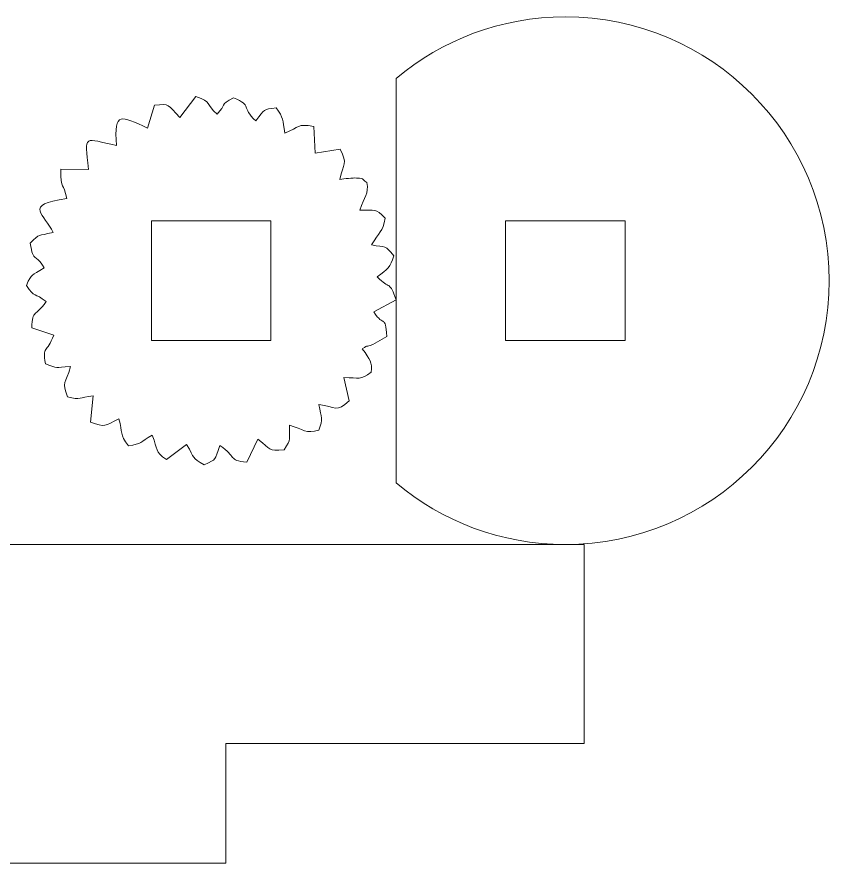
# Model space of a CAD drawing. Header units: millimetres. Extents: x -237 to 237, y -201 to 201.
# Drawn here: x -85.49 to -44.71, y -200.77 to -158.28 of the extents above; entities that cross this region are included whole.
import ezdxf

# ---------------------------------------------------------------- set-up
doc = ezdxf.new("R2010")
doc.units = ezdxf.units.MM
doc.header["$MEASUREMENT"] = 0
doc.layers.add('Layer 1', color=7, linetype='Continuous')

msp = doc.modelspace()

# ---------------------------------------------------------------- linework, layer by layer
at = {"layer": 'Layer 1', "color": 240, "lineweight": 9}
for points in [[(-78.7317, -174.5281), (-72.7317, -174.5281), (-72.7317, -168.5281), (-78.7317, -168.5281), (-78.7317, -174.5281)], [(-60.9547, -174.5281), (-54.9547, -174.5281), (-54.9547, -168.5281), (-60.9547, -168.5281), (-60.9547, -174.5281)]]:
    msp.add_lwpolyline(points, close=True, dxfattribs=at)
for points, knots in [([(-57.9547, -158.2823), (-50.6393, -158.2823), (-44.7089, -164.2127), (-44.7089, -171.5281), (-44.7089, -171.5281), (-44.7089, -178.8435), (-50.6393, -184.7739), (-57.9547, -184.7739), (-57.9547, -184.7739), (-61.1902, -184.7739), (-64.1543, -183.6132), (-66.4546, -181.6863), (-66.4546, -181.6863), (-66.4546, -181.6863), (-66.4546, -161.3699), (-66.4546, -161.3699), (-66.4546, -161.3699), (-64.1543, -159.443), (-61.1902, -158.2823), (-57.9547, -158.2823)], [0, 0, 0, 0, 0.1666667, 0.1666667, 0.1666667, 0.1666667, 0.3333333, 0.3333333, 0.3333333, 0.3333333, 0.5, 0.5, 0.5, 0.5, 0.6666667, 0.6666667, 0.6666667, 0.6666667, 1, 1, 1, 1]), ([(-77.3021, -163.3276), (-77.9528, -162.6813), (-77.7938, -162.6395), (-78.5803, -162.71), (-78.5803, -162.71), (-78.5803, -162.71), (-78.9342, -163.8671), (-78.9342, -163.8671), (-78.9342, -163.8671), (-80.2784, -163.2545), (-80.6162, -162.9797), (-80.4906, -164.7425), (-80.4906, -164.7425), (-82.1275, -164.4012), (-82.1099, -164.1061), (-81.8945, -165.9363), (-81.8945, -165.9363), (-81.8945, -165.9363), (-83.2846, -165.9273), (-83.2846, -165.9273), (-83.2846, -165.9273), (-83.3151, -167.0341), (-83.1328, -166.5508), (-82.9873, -167.4066), (-82.9873, -167.4066), (-85.2476, -167.7032), (-84.0693, -168.2235), (-83.6742, -169.1021), (-83.6742, -169.1021), (-84.4667, -169.307), (-84.3037, -169.1264), (-84.8324, -169.6429), (-84.8324, -169.6429), (-84.644, -170.6785), (-84.5444, -170.1201), (-84.128, -170.8777), (-84.128, -170.8777), (-84.7911, -171.341), (-84.7301, -171.1109), (-85.0088, -171.7643), (-85.0088, -171.7643), (-84.597, -172.4156), (-84.6055, -172.096), (-84.0213, -172.5809), (-84.0213, -172.5809), (-84.6009, -173.4141), (-84.6861, -172.9026), (-84.7466, -173.9029), (-84.7466, -173.9029), (-84.7466, -173.9029), (-83.6437, -174.2581), (-83.6437, -174.2581), (-83.6437, -174.2581), (-83.9907, -175.2101), (-84.2198, -174.7681), (-84.0576, -175.6984), (-84.0576, -175.6984), (-83.388, -175.9737), (-83.6098, -175.8859), (-82.8018, -175.8412), (-82.8018, -175.8412), (-83.0292, -176.7307), (-83.2695, -176.5894), (-82.9434, -177.3578), (-82.9434, -177.3578), (-82.2694, -177.5506), (-82.3888, -177.3796), (-81.6578, -177.3174), (-81.6578, -177.3174), (-81.6578, -177.3174), (-81.7896, -178.632), (-81.7896, -178.632), (-81.7896, -178.632), (-81.0464, -178.9061), (-81.1104, -178.8267), (-80.3665, -178.4625), (-80.3665, -178.4625), (-80.1626, -179.1929), (-80.354, -179.2087), (-79.895, -179.8238), (-79.895, -179.8238), (-79.1994, -179.713), (-79.3165, -179.6431), (-78.7051, -179.2853), (-78.7051, -179.2853), (-78.3796, -180.0481), (-78.5995, -180.0734), (-77.9859, -180.5141), (-77.9859, -180.5141), (-77.9859, -180.5141), (-76.9691, -179.7599), (-76.9691, -179.7599), (-76.9691, -179.7599), (-76.5264, -180.4825), (-76.7356, -180.3945), (-76.08, -180.7758), (-76.08, -180.7758), (-75.4233, -180.4548), (-75.5804, -180.5915), (-75.2995, -179.7978), (-75.2995, -179.7978), (-74.4308, -180.3803), (-74.9228, -180.5476), (-73.939, -180.6379), (-73.939, -180.6379), (-73.939, -180.6379), (-73.3899, -179.4873), (-73.3899, -179.4873), (-73.3899, -179.4873), (-72.6619, -180.0431), (-72.9472, -180.0622), (-72.0623, -180.018), (-72.0623, -180.018), (-71.6991, -179.4282), (-71.8269, -179.5336), (-71.8015, -178.7874), (-71.8015, -178.7874), (-71.1163, -178.9859), (-70.9719, -179.2345), (-70.3342, -179.0318), (-70.3342, -179.0318), (-70.0886, -178.4263), (-70.214, -178.4556), (-70.3252, -177.7391), (-70.3252, -177.7391), (-69.4873, -177.879), (-69.4308, -178.1496), (-68.8064, -177.5678), (-68.8064, -177.5678), (-68.8064, -177.5678), (-69.0663, -176.3978), (-69.0663, -176.3978), (-69.0663, -176.3978), (-68.308, -176.3944), (-68.2535, -176.5549), (-67.6993, -176.1184), (-67.6993, -176.1184), (-67.6517, -175.6228), (-67.7342, -175.4949), (-68.1505, -174.9524), (-68.1505, -174.9524), (-67.7833, -174.7166), (-68.0316, -174.889), (-67.6191, -174.7301), (-67.6191, -174.7301), (-67.6191, -174.7301), (-66.9074, -174.3295), (-66.9074, -174.3295), (-66.9074, -174.3295), (-67.0134, -173.1625), (-67.0417, -173.9349), (-67.5713, -173.0888), (-67.5713, -173.0888), (-67.5713, -173.0888), (-66.4546, -172.4888), (-66.4546, -172.4888), (-66.4546, -172.4888), (-66.7686, -171.5281), (-66.7611, -171.9781), (-67.3968, -171.3398), (-67.3968, -171.3398), (-66.8624, -170.9354), (-66.7483, -170.8626), (-66.5574, -170.2792), (-66.5574, -170.2792), (-67.0168, -169.73), (-66.9523, -169.8591), (-67.6842, -169.7337), (-67.6842, -169.7337), (-67.3095, -169.0889), (-67.1133, -169.0898), (-67.0028, -168.382), (-67.0028, -168.382), (-67.5091, -167.867), (-67.4507, -168.0192), (-68.2786, -167.9847), (-68.2786, -167.9847), (-68.0463, -167.2838), (-67.8108, -167.2055), (-67.9163, -166.5909), (-67.9163, -166.5909), (-68.2636, -166.3801), (-67.9326, -166.4245), (-68.4383, -166.3716), (-68.4383, -166.3716), (-68.6145, -166.3532), (-69.0619, -166.4173), (-69.2678, -166.4387), (-69.2678, -166.4387), (-69.0874, -165.6109), (-68.8848, -165.6846), (-69.2571, -164.9292), (-69.2571, -164.9292), (-69.2571, -164.9292), (-70.5082, -165.1185), (-70.5082, -165.1185), (-70.5082, -165.1185), (-70.5082, -165.1185), (-70.5775, -163.7791), (-70.5775, -163.7791), (-70.5775, -163.7791), (-71.4473, -163.6401), (-71.2705, -163.7998), (-72.0351, -164.1219), (-72.0351, -164.1219), (-72.1551, -163.4404), (-72.0915, -163.3547), (-72.471, -162.8481), (-72.471, -162.8481), (-73.1505, -162.9442), (-73.0117, -162.8833), (-73.4909, -163.5058), (-73.4909, -163.5058), (-74.2713, -162.7814), (-73.6289, -162.7606), (-74.6178, -162.3468), (-74.6178, -162.3468), (-75.3313, -162.7076), (-74.9553, -162.6707), (-75.4406, -163.1687), (-75.4406, -163.1687), (-76.0411, -162.6553), (-75.6582, -162.5616), (-76.5011, -162.2804), (-76.5011, -162.2804), (-76.5011, -162.2804), (-77.3021, -163.3276), (-77.3021, -163.3276)], [0, 0, 0, 0, 0.0172414, 0.0172414, 0.0172414, 0.0172414, 0.0344828, 0.0344828, 0.0344828, 0.0344828, 0.0517241, 0.0517241, 0.0517241, 0.0517241, 0.0689655, 0.0689655, 0.0689655, 0.0689655, 0.0862069, 0.0862069, 0.0862069, 0.0862069, 0.1034483, 0.1034483, 0.1034483, 0.1034483, 0.1206897, 0.1206897, 0.1206897, 0.1206897, 0.137931, 0.137931, 0.137931, 0.137931, 0.1551724, 0.1551724, 0.1551724, 0.1551724, 0.1724138, 0.1724138, 0.1724138, 0.1724138, 0.1896552, 0.1896552, 0.1896552, 0.1896552, 0.2068966, 0.2068966, 0.2068966, 0.2068966, 0.2241379, 0.2241379, 0.2241379, 0.2241379, 0.2413793, 0.2413793, 0.2413793, 0.2413793, 0.2586207, 0.2586207, 0.2586207, 0.2586207, 0.2758621, 0.2758621, 0.2758621, 0.2758621, 0.2931034, 0.2931034, 0.2931034, 0.2931034, 0.3103448, 0.3103448, 0.3103448, 0.3103448, 0.3275862, 0.3275862, 0.3275862, 0.3275862, 0.3448276, 0.3448276, 0.3448276, 0.3448276, 0.362069, 0.362069, 0.362069, 0.362069, 0.3793103, 0.3793103, 0.3793103, 0.3793103, 0.3965517, 0.3965517, 0.3965517, 0.3965517, 0.4137931, 0.4137931, 0.4137931, 0.4137931, 0.4310345, 0.4310345, 0.4310345, 0.4310345, 0.4482759, 0.4482759, 0.4482759, 0.4482759, 0.4655172, 0.4655172, 0.4655172, 0.4655172, 0.4827586, 0.4827586, 0.4827586, 0.4827586, 0.5, 0.5, 0.5, 0.5, 0.5172414, 0.5172414, 0.5172414, 0.5172414, 0.5344828, 0.5344828, 0.5344828, 0.5344828, 0.5517241, 0.5517241, 0.5517241, 0.5517241, 0.5689655, 0.5689655, 0.5689655, 0.5689655, 0.5862069, 0.5862069, 0.5862069, 0.5862069, 0.6034483, 0.6034483, 0.6034483, 0.6034483, 0.6206897, 0.6206897, 0.6206897, 0.6206897, 0.637931, 0.637931, 0.637931, 0.637931, 0.6551724, 0.6551724, 0.6551724, 0.6551724, 0.6724138, 0.6724138, 0.6724138, 0.6724138, 0.6896552, 0.6896552, 0.6896552, 0.6896552, 0.7068966, 0.7068966, 0.7068966, 0.7068966, 0.7241379, 0.7241379, 0.7241379, 0.7241379, 0.7413793, 0.7413793, 0.7413793, 0.7413793, 0.7586207, 0.7586207, 0.7586207, 0.7586207, 0.7758621, 0.7758621, 0.7758621, 0.7758621, 0.7931034, 0.7931034, 0.7931034, 0.7931034, 0.8103448, 0.8103448, 0.8103448, 0.8103448, 0.8275862, 0.8275862, 0.8275862, 0.8275862, 0.8448276, 0.8448276, 0.8448276, 0.8448276, 0.862069, 0.862069, 0.862069, 0.862069, 0.8793103, 0.8793103, 0.8793103, 0.8793103, 0.8965517, 0.8965517, 0.8965517, 0.8965517, 0.9137931, 0.9137931, 0.9137931, 0.9137931, 0.9310345, 0.9310345, 0.9310345, 0.9310345, 0.9482759, 0.9482759, 0.9482759, 0.9482759, 0.9655172, 0.9655172, 0.9655172, 0.9655172, 1, 1, 1, 1]), ([(-57, -194.7739), (-57, -194.7739), (-75, -194.7739), (-75, -194.7739), (-75, -194.7739), (-75, -194.7739), (-75, -200.7739), (-75, -200.7739), (-75, -200.7739), (-75, -200.7739), (-95, -200.7739), (-95, -200.7739), (-95, -200.7739), (-95, -200.7739), (-95, -194.7739), (-95, -194.7739), (-95, -194.7739), (-95, -194.7739), (-141, -194.7739), (-141, -194.7739), (-141, -194.7739), (-141, -194.7739), (-141, -200.7739), (-141, -200.7739), (-141, -200.7739), (-141, -200.7739), (-161, -200.7739), (-161, -200.7739), (-161, -200.7739), (-161, -200.7739), (-161, -194.7739), (-161, -194.7739), (-161, -194.7739), (-161, -194.7739), (-207, -194.7739), (-207, -194.7739), (-207, -194.7739), (-207, -194.7739), (-207, -200.7739), (-207, -200.7739), (-207, -200.7739), (-207, -200.7739), (-227, -200.7739), (-227, -200.7739), (-227, -200.7739), (-227, -200.7739), (-227, -194.7739), (-227, -194.7739), (-227, -194.7739), (-227, -194.7739), (-237, -194.7739), (-237, -194.7739), (-237, -194.7739), (-237, -194.7739), (-237, -184.7739), (-237, -184.7739), (-237, -184.7739), (-237, -184.7739), (-57, -184.7739), (-57, -184.7739), (-57, -184.7739), (-57, -184.7739), (-57, -194.7739), (-57, -194.7739)], [0, 0, 0, 0, 0.0588235, 0.0588235, 0.0588235, 0.0588235, 0.1176471, 0.1176471, 0.1176471, 0.1176471, 0.1764706, 0.1764706, 0.1764706, 0.1764706, 0.2352941, 0.2352941, 0.2352941, 0.2352941, 0.2941176, 0.2941176, 0.2941176, 0.2941176, 0.3529412, 0.3529412, 0.3529412, 0.3529412, 0.4117647, 0.4117647, 0.4117647, 0.4117647, 0.4705882, 0.4705882, 0.4705882, 0.4705882, 0.5294118, 0.5294118, 0.5294118, 0.5294118, 0.5882353, 0.5882353, 0.5882353, 0.5882353, 0.6470588, 0.6470588, 0.6470588, 0.6470588, 0.7058824, 0.7058824, 0.7058824, 0.7058824, 0.7647059, 0.7647059, 0.7647059, 0.7647059, 0.8235294, 0.8235294, 0.8235294, 0.8235294, 0.8823529, 0.8823529, 0.8823529, 0.8823529, 1, 1, 1, 1])]:
    msp.add_open_spline(points, degree=3, knots=knots, dxfattribs=at)

doc.saveas('drawing.dxf')
